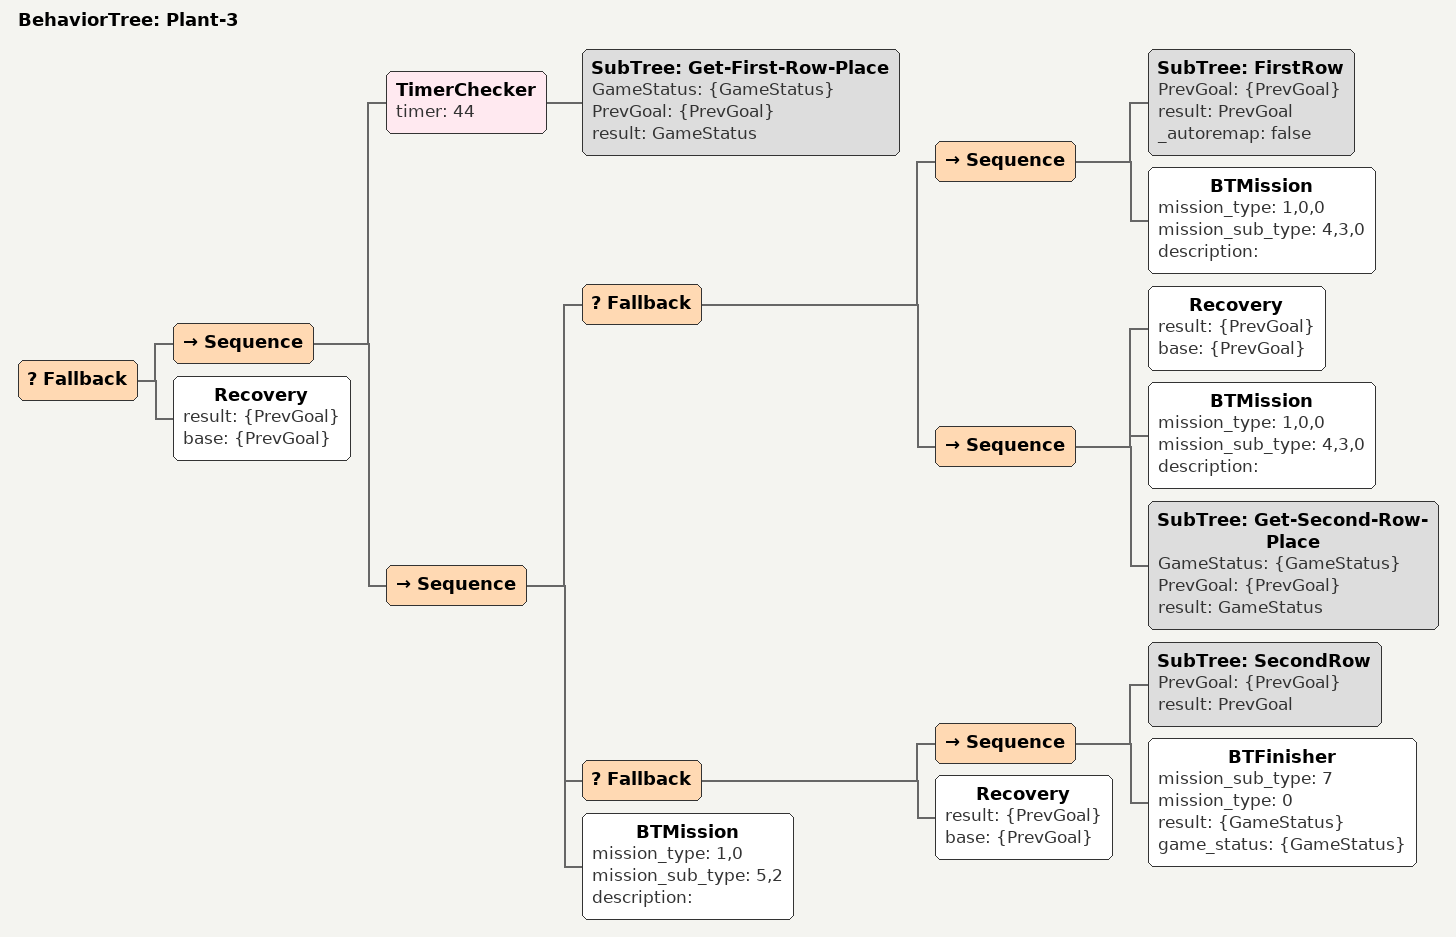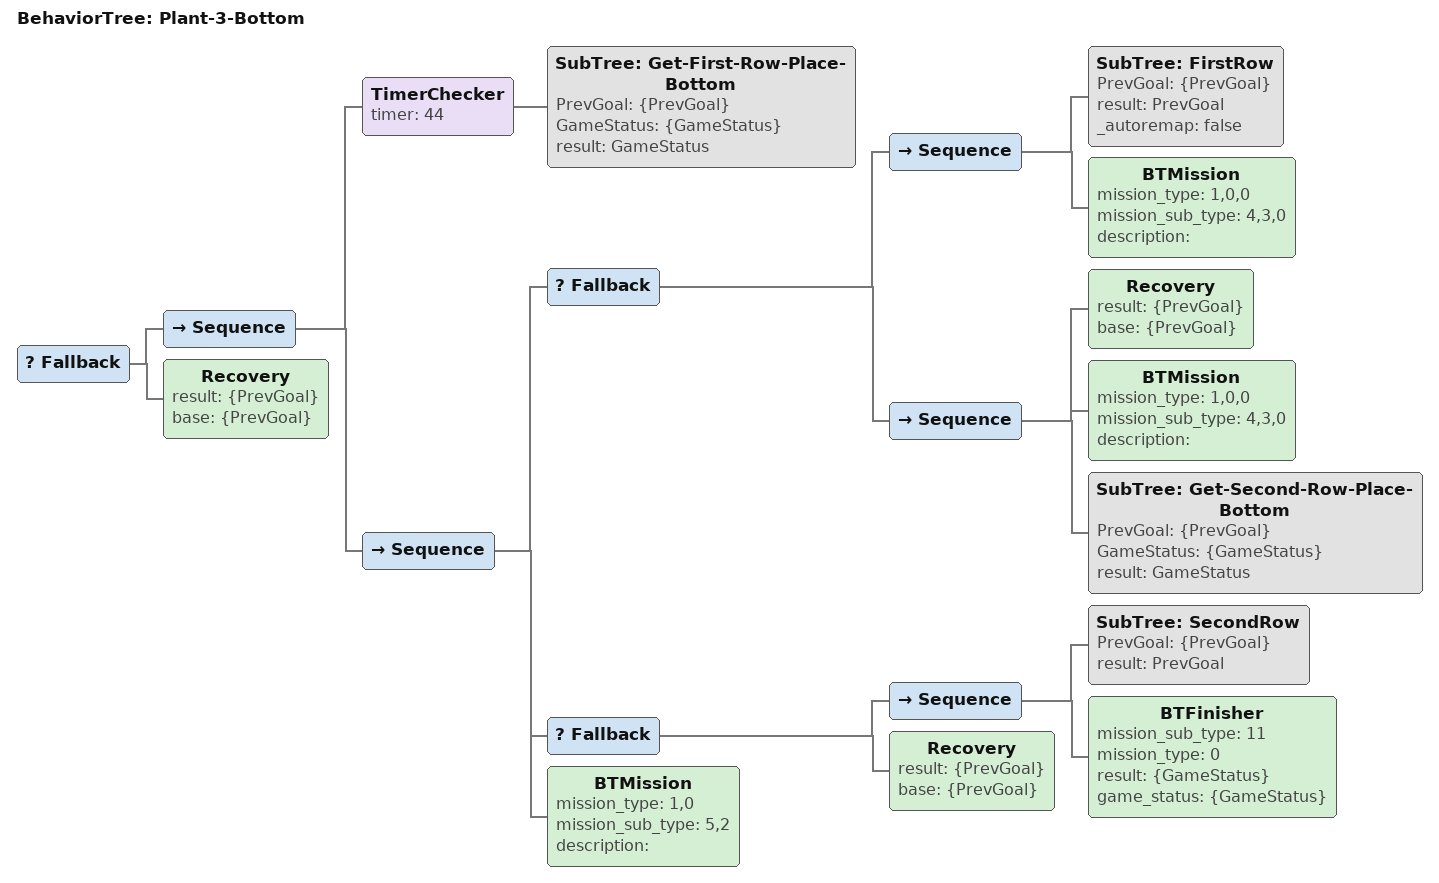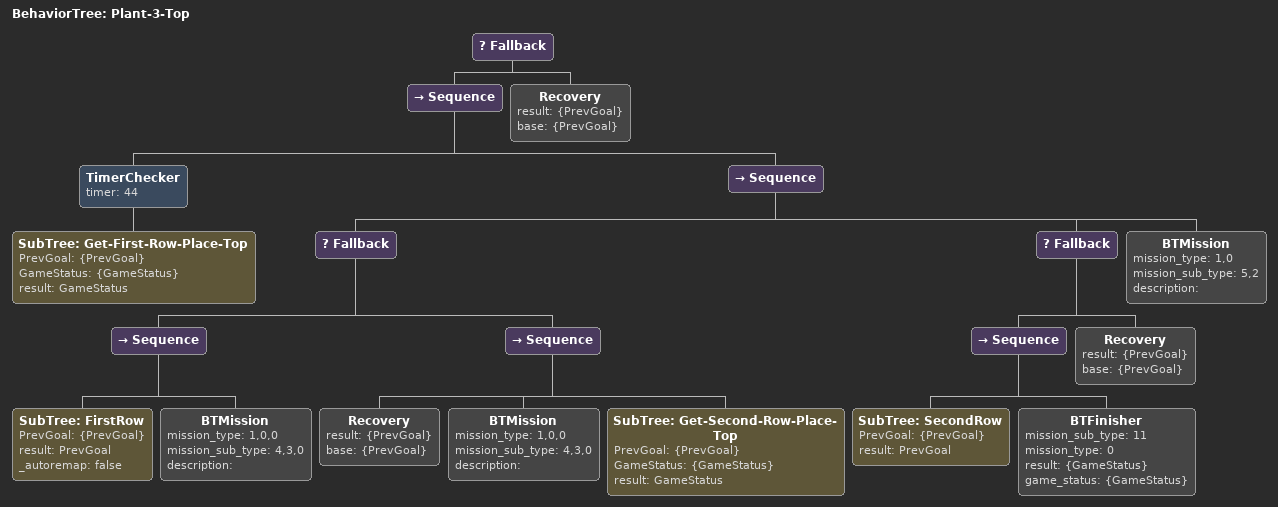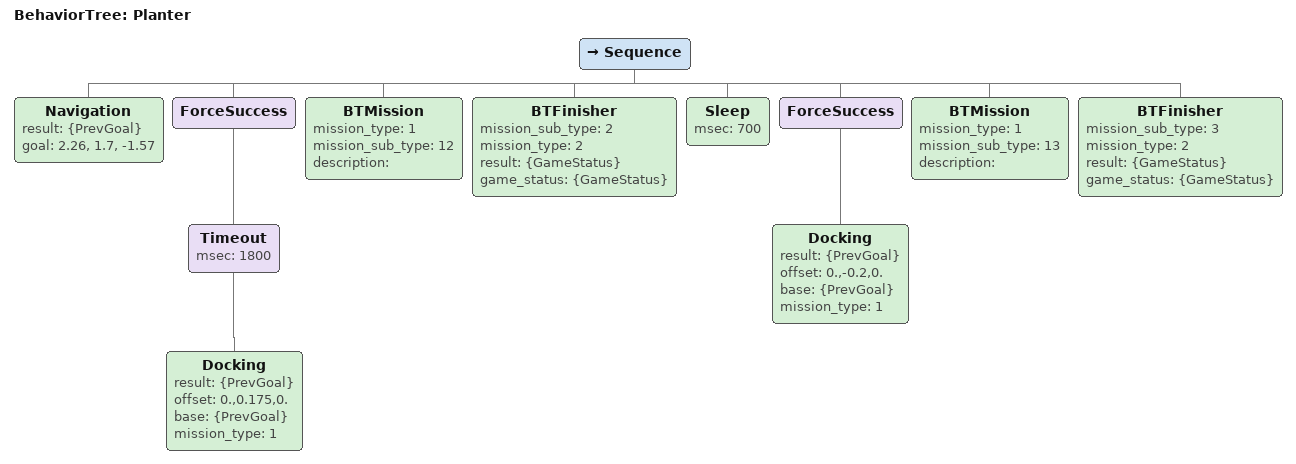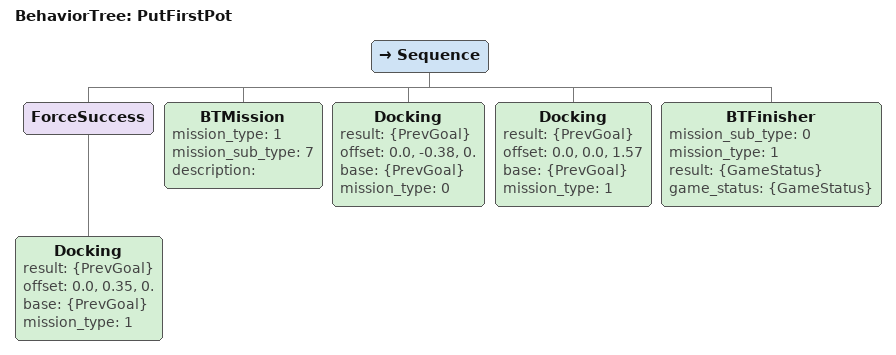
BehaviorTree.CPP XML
<BehaviorTree ID="Plant-3">
  <Fallback>
    <Sequence>
      <TimerChecker timer="44">
        <SubTree ID="Get-First-Row-Place" GameStatus="{GameStatus}" PrevGoal="{PrevGoal}" result="GameStatus"/>
      </TimerChecker>
      <Sequence>
        <Fallback>
          <Sequence>
            <SubTree ID="FirstRow" PrevGoal="{PrevGoal}" result="PrevGoal" _autoremap="false"/>
            <BTMission mission_type="1,0,0" mission_sub_type="4,3,0" description=""/>
          </Sequence>
          <Sequence>
            <Recovery result="{PrevGoal}" base="{PrevGoal}"/>
            <BTMission mission_type="1,0,0" mission_sub_type="4,3,0" description=""/>
            <SubTree ID="Get-Second-Row-Place" GameStatus="{GameStatus}" PrevGoal="{PrevGoal}" result="GameStatus"/>
          </Sequence>
        </Fallback>
        <Fallback>
          <Sequence>
            <SubTree ID="SecondRow" PrevGoal="{PrevGoal}" result="PrevGoal"/>
            <BTFinisher mission_sub_type="7" mission_type="0" result="{GameStatus}" game_status="{GameStatus}"/>
          </Sequence>
          <Recovery result="{PrevGoal}" base="{PrevGoal}"/>
        </Fallback>
        <BTMission mission_type="1,0" mission_sub_type="5,2" description=""/>
      </Sequence>
    </Sequence>
    <Recovery result="{PrevGoal}" base="{PrevGoal}"/>
  </Fallback>
</BehaviorTree>

<BehaviorTree ID="Plant-3-Bottom">
  <Fallback>
    <Sequence>
      <TimerChecker timer="44">
        <SubTree ID="Get-First-Row-Place-Bottom" PrevGoal="{PrevGoal}" GameStatus="{GameStatus}" result="GameStatus"/>
      </TimerChecker>
      <Sequence>
        <Fallback>
          <Sequence>
            <SubTree ID="FirstRow" PrevGoal="{PrevGoal}" result="PrevGoal" _autoremap="false"/>
            <BTMission mission_type="1,0,0" mission_sub_type="4,3,0" description=""/>
          </Sequence>
          <Sequence>
            <Recovery result="{PrevGoal}" base="{PrevGoal}"/>
            <BTMission mission_type="1,0,0" mission_sub_type="4,3,0" description=""/>
            <SubTree ID="Get-Second-Row-Place-Bottom" PrevGoal="{PrevGoal}" GameStatus="{GameStatus}" result="GameStatus"/>
          </Sequence>
        </Fallback>
        <Fallback>
          <Sequence>
            <SubTree ID="SecondRow" PrevGoal="{PrevGoal}" result="PrevGoal"/>
            <BTFinisher mission_sub_type="11" mission_type="0" result="{GameStatus}" game_status="{GameStatus}"/>
          </Sequence>
          <Recovery result="{PrevGoal}" base="{PrevGoal}"/>
        </Fallback>
        <BTMission mission_type="1,0" mission_sub_type="5,2" description=""/>
      </Sequence>
    </Sequence>
    <Recovery result="{PrevGoal}" base="{PrevGoal}"/>
  </Fallback>
</BehaviorTree>

<BehaviorTree ID="Plant-3-Top">
  <Fallback>
    <Sequence>
      <TimerChecker timer="44">
        <SubTree ID="Get-First-Row-Place-Top" PrevGoal="{PrevGoal}" GameStatus="{GameStatus}" result="GameStatus"/>
      </TimerChecker>
      <Sequence>
        <Fallback>
          <Sequence>
            <SubTree ID="FirstRow" PrevGoal="{PrevGoal}" result="PrevGoal" _autoremap="false"/>
            <BTMission mission_type="1,0,0" mission_sub_type="4,3,0" description=""/>
          </Sequence>
          <Sequence>
            <Recovery result="{PrevGoal}" base="{PrevGoal}"/>
            <BTMission mission_type="1,0,0" mission_sub_type="4,3,0" description=""/>
            <SubTree ID="Get-Second-Row-Place-Top" PrevGoal="{PrevGoal}" GameStatus="{GameStatus}" result="GameStatus"/>
          </Sequence>
        </Fallback>
        <Fallback>
          <Sequence>
            <SubTree ID="SecondRow" PrevGoal="{PrevGoal}" result="PrevGoal"/>
            <BTFinisher mission_sub_type="11" mission_type="0" result="{GameStatus}" game_status="{GameStatus}"/>
          </Sequence>
          <Recovery result="{PrevGoal}" base="{PrevGoal}"/>
        </Fallback>
        <BTMission mission_type="1,0" mission_sub_type="5,2" description=""/>
      </Sequence>
    </Sequence>
    <Recovery result="{PrevGoal}" base="{PrevGoal}"/>
  </Fallback>
</BehaviorTree>

<BehaviorTree ID="Planter">
  <Sequence>
    <Navigation result="{PrevGoal}" goal="2.26, 1.7, -1.57"/>
    <ForceSuccess>
      <Timeout msec="1800">
        <Docking result="{PrevGoal}" offset="0.,0.175,0." base="{PrevGoal}" mission_type="1"/>
      </Timeout>
    </ForceSuccess>
    <BTMission mission_type="1" mission_sub_type="12" description=""/>
    <BTFinisher mission_sub_type="2" mission_type="2" result="{GameStatus}" game_status="{GameStatus}"/>
    <Sleep msec="700"/>
    <ForceSuccess>
      <Docking result="{PrevGoal}" offset="0.,-0.2,0." base="{PrevGoal}" mission_type="1"/>
    </ForceSuccess>
    <BTMission mission_type="1" mission_sub_type="13" description=""/>
    <BTFinisher mission_sub_type="3" mission_type="2" result="{GameStatus}" game_status="{GameStatus}"/>
  </Sequence>
</BehaviorTree>

<BehaviorTree ID="PutFirstPot">
  <Sequence>
    <ForceSuccess>
      <Docking result="{PrevGoal}" offset="0.0, 0.35, 0." base="{PrevGoal}" mission_type="1"/>
    </ForceSuccess>
    <BTMission mission_type="1" mission_sub_type="7" description=""/>
    <Docking result="{PrevGoal}" offset="0.0, -0.38, 0." base="{PrevGoal}" mission_type="0"/>
    <Docking result="{PrevGoal}" offset="0.0, 0.0, 1.57" base="{PrevGoal}" mission_type="1"/>
    <BTFinisher mission_sub_type="0" mission_type="1" result="{GameStatus}" game_status="{GameStatus}"/>
  </Sequence>
</BehaviorTree>
